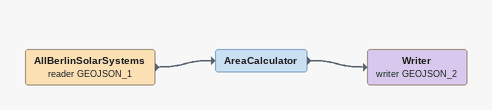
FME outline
AllBerlinSolarSystems (reader GEOJSON_1)
    -> AreaCalculator
AreaCalculator
    -> Writer (writer GEOJSON_2)
Writer (writer GEOJSON_2)
